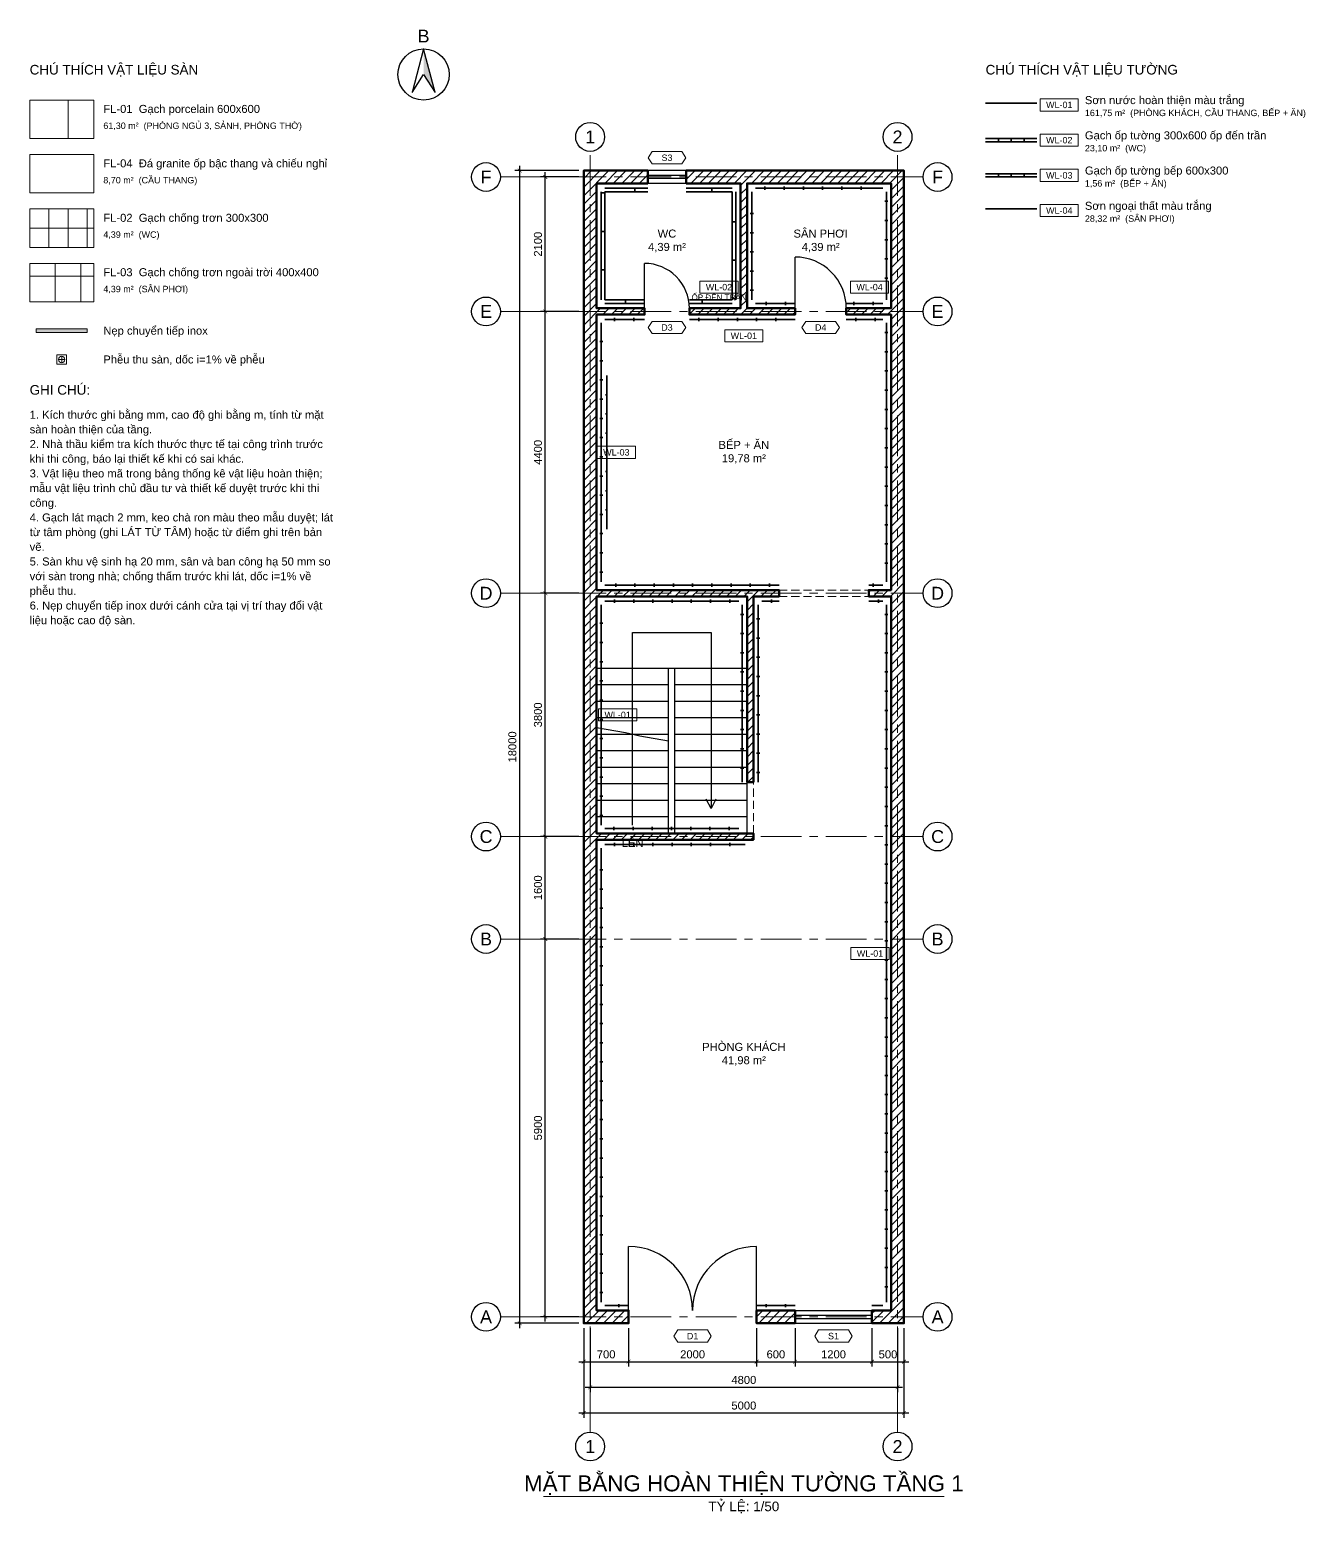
# Model space of a CAD drawing. Header units: millimetres. Extents: x -2900 to 278461, y -22074 to 20200.
# Drawn here: x 70248 to 90164, y -2968 to 20200 of the extents above; entities that cross this region are included whole.
import ezdxf
from ezdxf.enums import TextEntityAlignment as Align

# ---------------------------------------------------------------- set-up
doc = ezdxf.new("R2010")
doc.units = ezdxf.units.MM
doc.header["$LTSCALE"] = 20
doc.linetypes.add('CENTER', pattern=[50.8, 31.75, -6.35, 6.35, -6.35])
doc.linetypes.add('HIDDEN', pattern=[9.525, 6.35, -3.175])
for name, color, linetype, lineweight in [('A-ANNO-DIMS', 1, 'Continuous', 18), ('A-ANNO-NOTE', 7, 'Continuous', 18), ('A-ANNO-ROOM', 7, 'Continuous', 25), ('A-ANNO-SYMB', 7, 'Continuous', 25), ('A-ANNO-TEXT', 7, 'Continuous', 18), ('A-DOOR', 3, 'Continuous', 25), ('A-FLOR-FIXT', 5, 'Continuous', 18), ('A-FLOR-PATT', 8, 'Continuous', 9), ('A-FLOR-STRS', 6, 'Continuous', 25), ('A-GLAZ', 4, 'Continuous', 25), ('A-OPEN', 8, 'HIDDEN', 18), ('A-WALL', 7, 'Continuous', 50), ('A-WALL-FNSH', 30, 'Continuous', 35), ('A-WALL-PATT', 8, 'Continuous', 9), ('S-GRID', 1, 'CENTER', 18), ('S-GRID-IDEN', 7, 'Continuous', 25)]:
    doc.layers.add(name, color=color, linetype=linetype, lineweight=lineweight)
doc.styles.add('MCP-ARIAL', font='arial.ttf')
doc.dimstyles.new('MCP-1-50', dxfattribs={"dimscale": 50, "dimtxt": 2.5, "dimasz": 1.2, "dimexe": 1.5, "dimexo": 1.5, "dimgap": 1, "dimtad": 1, "dimdec": 0, "dimdsep": 46, "dimtxsty": 'MCP-ARIAL', "dimblk": 'ARCHTICK', "dimblk1": 'ARCHTICK', "dimblk2": 'ARCHTICK', "dimcen": 0.09, "dimdle": 1.5, "dimclrd": 256, "dimclre": 256, "dimclrt": 256, "dimadec": 0, "dimazin": 0, "dimtfac": 1, "dimtdec": 4, "dimtix": 1, "dimtmove": 2, "dimatfit": 3, "dimfxl": 1, "dimtolj": 1, "dimtzin": 0, "dimarcsym": 0})

# ---------------------------------------------------------------- blocks, each defined once
blk = doc.blocks.new('MCP_PHEU_THU')
for p, q in [((-50, 0), (50, 0)), ((0, -50), (0, 50))]:
    blk.add_line(p, q)
blk.add_lwpolyline([(-75, -75), (75, -75), (75, 75), (-75, 75)], close=True)
blk.add_circle((0, 0), 50)
at = {"style": 'MCP-ARIAL', "flags": 1}
blk.add_attdef('MA', text='', height=40, dxfattribs=at).set_placement((0, -110), align=Align.MIDDLE_CENTER)
blk = doc.blocks.new('MCP_CUA_DI_2C_2000')
for p, q in [((0, 0), (0, 1000)), ((2000, 0), (2000, 1000))]:
    blk.add_line(p, q)
for centre, start, end in [((0, 0), 0.0013, 89.9987), ((2000, 0), 90.0013, 179.9987)]:
    blk.add_arc(centre, 1000, start, end)
at = {"style": 'MCP-ARIAL', "flags": 1}
for tag, p in [('MA', (1000, -100)), ('LOAI', (1000, -220)), ('RONG', (1000, -340))]:
    blk.add_attdef(tag, p, '', height=80, dxfattribs=at)
blk = doc.blocks.new('MCP_THE_LG_3')
blk.add_lwpolyline([(-5.85, 0), (-4.65, 1.9), (4.65, 1.9), (5.85, 0), (4.65, -1.9), (-4.65, -1.9)], close=True)
at = {"style": 'MCP-ARIAL'}
blk.add_attdef('MA', text='', height=2, dxfattribs=at).set_placement((0, 0), align=Align.MIDDLE_CENTER)
blk = doc.blocks.new('MCP_CUA_SO_1200_200')
for p, q in [((0, 200), (1200, 200)), ((0, 125), (1200, 125)), ((0, 75), (1200, 75)), ((0, 0), (1200, 0))]:
    blk.add_line(p, q)
at = {"style": 'MCP-ARIAL', "flags": 1}
for tag, p in [('MA', (600, -100)), ('LOAI', (600, -220)), ('RONG', (600, -340))]:
    blk.add_attdef(tag, p, '', height=80, dxfattribs=at)
blk = doc.blocks.new('MCP_CUA_DI_700')
blk.add_line((0, 0), (0, 700))
blk.add_arc((0, 0), 700, 359.9929, 90.0071)
at = {"style": 'MCP-ARIAL', "flags": 1}
for tag, p in [('MA', (350, -100)), ('LOAI', (350, -220)), ('RONG', (350, -340))]:
    blk.add_attdef(tag, p, '', height=80, dxfattribs=at)
blk = doc.blocks.new('MCP_CUA_DI_800')
blk.add_line((0, 0), (0, 800))
blk.add_arc((0, 0), 800, 359.9964, 90.0036)
at = {"style": 'MCP-ARIAL', "flags": 1}
for tag, p in [('MA', (400, -100)), ('LOAI', (400, -220)), ('RONG', (400, -340))]:
    blk.add_attdef(tag, p, '', height=80, dxfattribs=at)
blk = doc.blocks.new('MCP_CUA_SO_600_200')
for p, q in [((0, 200), (600, 200)), ((0, 125), (600, 125)), ((0, 75), (600, 75)), ((0, 0), (600, 0))]:
    blk.add_line(p, q)
at = {"style": 'MCP-ARIAL', "flags": 1}
for tag, p in [('MA', (300, -100)), ('LOAI', (300, -220)), ('RONG', (300, -340))]:
    blk.add_attdef(tag, p, '', height=80, dxfattribs=at)
blk = doc.blocks.new('_ArchTick')
at = {"color": 0, "linetype": 'ByBlock', "const_width": 0.15}
blk.add_lwpolyline([(-0.5, -0.5), (0.5, 0.5)], dxfattribs=at)
blk = doc.blocks.new('*D118')
at = {"layer": 'A-ANNO-DIMS', "lineweight": -2, "transparency": 16777216}
for p, q in [((78898, -75), (78898, -675)), ((79598, -75), (79598, -675)), ((78823, -600), (79673, -600))]:
    blk.add_line(p, q, dxfattribs=at)
at = {"layer": 'Defpoints', "color": 0, "transparency": 16777216}
for p in [(78898, 0), (79598, 0), (79598, -600)]:
    blk.add_point(p, dxfattribs=at)
at = {"layer": 'A-ANNO-DIMS', "lineweight": -2, "transparency": 16777216, "xscale": 60, "yscale": 60, "zscale": 60, "rotation": 180}
blk.add_blockref('_ArchTick', (78898, -600), dxfattribs=at)
at = {"layer": 'A-ANNO-DIMS', "lineweight": -2, "transparency": 16777216, "xscale": 60, "yscale": 60, "zscale": 60}
blk.add_blockref('_ArchTick', (79598, -600), dxfattribs=at)
at = {"layer": 'A-ANNO-DIMS', "transparency": 16777216, "insert": (79248, -486), "char_height": 125, "attachment_point": 5, "style": 'MCP-ARIAL'}
blk.add_mtext('\\A1;700', dxfattribs=at)
blk = doc.blocks.new('*D119')
at = {"layer": 'A-ANNO-DIMS', "lineweight": -2, "transparency": 16777216}
for p, q in [((79598, -75), (79598, -675)), ((81598, -75), (81598, -675)), ((79523, -600), (81673, -600))]:
    blk.add_line(p, q, dxfattribs=at)
at = {"layer": 'Defpoints', "color": 0, "transparency": 16777216}
for p in [(79598, 0), (81598, 0), (81598, -600)]:
    blk.add_point(p, dxfattribs=at)
at = {"layer": 'A-ANNO-DIMS', "lineweight": -2, "transparency": 16777216, "xscale": 60, "yscale": 60, "zscale": 60, "rotation": 180}
blk.add_blockref('_ArchTick', (79598, -600), dxfattribs=at)
at = {"layer": 'A-ANNO-DIMS', "lineweight": -2, "transparency": 16777216, "xscale": 60, "yscale": 60, "zscale": 60}
blk.add_blockref('_ArchTick', (81598, -600), dxfattribs=at)
at = {"layer": 'A-ANNO-DIMS', "transparency": 16777216, "insert": (80598, -486), "char_height": 125, "attachment_point": 5, "style": 'MCP-ARIAL'}
blk.add_mtext('\\A1;2000', dxfattribs=at)
blk = doc.blocks.new('*D120')
at = {"layer": 'A-ANNO-DIMS', "lineweight": -2, "transparency": 16777216}
for p, q in [((81598, -75), (81598, -675)), ((82198, -75), (82198, -675)), ((81523, -600), (82273, -600))]:
    blk.add_line(p, q, dxfattribs=at)
at = {"layer": 'Defpoints', "color": 0, "transparency": 16777216}
for p in [(81598, 0), (82198, 0), (82198, -600)]:
    blk.add_point(p, dxfattribs=at)
at = {"layer": 'A-ANNO-DIMS', "lineweight": -2, "transparency": 16777216, "xscale": 60, "yscale": 60, "zscale": 60, "rotation": 180}
blk.add_blockref('_ArchTick', (81598, -600), dxfattribs=at)
at = {"layer": 'A-ANNO-DIMS', "lineweight": -2, "transparency": 16777216, "xscale": 60, "yscale": 60, "zscale": 60}
blk.add_blockref('_ArchTick', (82198, -600), dxfattribs=at)
at = {"layer": 'A-ANNO-DIMS', "transparency": 16777216, "insert": (81898, -486), "char_height": 125, "attachment_point": 5, "style": 'MCP-ARIAL'}
blk.add_mtext('\\A1;600', dxfattribs=at)
blk = doc.blocks.new('*D121')
at = {"layer": 'A-ANNO-DIMS', "lineweight": -2, "transparency": 16777216}
for p, q in [((82198, -75), (82198, -675)), ((83398, -75), (83398, -675)), ((82123, -600), (83473, -600))]:
    blk.add_line(p, q, dxfattribs=at)
at = {"layer": 'Defpoints', "color": 0, "transparency": 16777216}
for p in [(82198, 0), (83398, 0), (83398, -600)]:
    blk.add_point(p, dxfattribs=at)
at = {"layer": 'A-ANNO-DIMS', "lineweight": -2, "transparency": 16777216, "xscale": 60, "yscale": 60, "zscale": 60, "rotation": 180}
blk.add_blockref('_ArchTick', (82198, -600), dxfattribs=at)
at = {"layer": 'A-ANNO-DIMS', "lineweight": -2, "transparency": 16777216, "xscale": 60, "yscale": 60, "zscale": 60}
blk.add_blockref('_ArchTick', (83398, -600), dxfattribs=at)
at = {"layer": 'A-ANNO-DIMS', "transparency": 16777216, "insert": (82798, -486), "char_height": 125, "attachment_point": 5, "style": 'MCP-ARIAL'}
blk.add_mtext('\\A1;1200', dxfattribs=at)
blk = doc.blocks.new('*D122')
at = {"layer": 'A-ANNO-DIMS', "lineweight": -2, "transparency": 16777216}
for p, q in [((83398, -75), (83398, -675)), ((83898, -75), (83898, -675)), ((83323, -600), (83973, -600))]:
    blk.add_line(p, q, dxfattribs=at)
at = {"layer": 'Defpoints', "color": 0, "transparency": 16777216}
for p in [(83398, 0), (83898, 0), (83898, -600)]:
    blk.add_point(p, dxfattribs=at)
at = {"layer": 'A-ANNO-DIMS', "lineweight": -2, "transparency": 16777216, "xscale": 60, "yscale": 60, "zscale": 60, "rotation": 180}
blk.add_blockref('_ArchTick', (83398, -600), dxfattribs=at)
at = {"layer": 'A-ANNO-DIMS', "lineweight": -2, "transparency": 16777216, "xscale": 60, "yscale": 60, "zscale": 60}
blk.add_blockref('_ArchTick', (83898, -600), dxfattribs=at)
at = {"layer": 'A-ANNO-DIMS', "transparency": 16777216, "insert": (83648, -486), "char_height": 125, "attachment_point": 5, "style": 'MCP-ARIAL'}
blk.add_mtext('\\A1;500', dxfattribs=at)
blk = doc.blocks.new('*D123')
at = {"layer": 'A-ANNO-DIMS', "lineweight": -2, "transparency": 16777216}
for p, q in [((78998, -75), (78998, -1075)), ((83798, -75), (83798, -1075)), ((78923, -1000), (83873, -1000))]:
    blk.add_line(p, q, dxfattribs=at)
at = {"layer": 'Defpoints', "color": 0, "transparency": 16777216}
for p in [(78998, 0), (83798, 0), (83798, -1000)]:
    blk.add_point(p, dxfattribs=at)
at = {"layer": 'A-ANNO-DIMS', "lineweight": -2, "transparency": 16777216, "xscale": 60, "yscale": 60, "zscale": 60, "rotation": 180}
blk.add_blockref('_ArchTick', (78998, -1000), dxfattribs=at)
at = {"layer": 'A-ANNO-DIMS', "lineweight": -2, "transparency": 16777216, "xscale": 60, "yscale": 60, "zscale": 60}
blk.add_blockref('_ArchTick', (83798, -1000), dxfattribs=at)
at = {"layer": 'A-ANNO-DIMS', "transparency": 16777216, "insert": (81398, -886), "char_height": 125, "attachment_point": 5, "style": 'MCP-ARIAL'}
blk.add_mtext('\\A1;4800', dxfattribs=at)
blk = doc.blocks.new('*D124')
at = {"layer": 'A-ANNO-DIMS', "lineweight": -2, "transparency": 16777216}
for p, q in [((78898, -75), (78898, -1475)), ((83898, -75), (83898, -1475)), ((78823, -1400), (83973, -1400))]:
    blk.add_line(p, q, dxfattribs=at)
at = {"layer": 'Defpoints', "color": 0, "transparency": 16777216}
for p in [(78898, 0), (83898, 0), (83898, -1400)]:
    blk.add_point(p, dxfattribs=at)
at = {"layer": 'A-ANNO-DIMS', "lineweight": -2, "transparency": 16777216, "xscale": 60, "yscale": 60, "zscale": 60, "rotation": 180}
blk.add_blockref('_ArchTick', (78898, -1400), dxfattribs=at)
at = {"layer": 'A-ANNO-DIMS', "lineweight": -2, "transparency": 16777216, "xscale": 60, "yscale": 60, "zscale": 60}
blk.add_blockref('_ArchTick', (83898, -1400), dxfattribs=at)
at = {"layer": 'A-ANNO-DIMS', "transparency": 16777216, "insert": (81398, -1286), "char_height": 125, "attachment_point": 5, "style": 'MCP-ARIAL'}
blk.add_mtext('\\A1;5000', dxfattribs=at)
blk = doc.blocks.new('*D125')
at = {"layer": 'A-ANNO-DIMS', "lineweight": -2, "transparency": 16777216}
for p, q in [((78298, 25), (78298, 6075)), ((78823, 6000), (78223, 6000)), ((78823, 100), (78223, 100))]:
    blk.add_line(p, q, dxfattribs=at)
at = {"layer": 'Defpoints', "color": 0, "transparency": 16777216}
for p in [(78298, 6000), (78898, 6000), (78898, 100)]:
    blk.add_point(p, dxfattribs=at)
at = {"layer": 'A-ANNO-DIMS', "lineweight": -2, "transparency": 16777216, "xscale": 60, "yscale": 60, "zscale": 60}
for p, rotation in [((78298, 6000), 90), ((78298, 100), 270)]:
    blk.add_blockref('_ArchTick', p, dxfattribs=dict(at, rotation=rotation))
at = {"layer": 'A-ANNO-DIMS', "transparency": 16777216, "insert": (78184, 3050), "char_height": 125, "attachment_point": 5, "rotation": 90, "style": 'MCP-ARIAL'}
blk.add_mtext('\\A1;5900', dxfattribs=at)
blk = doc.blocks.new('*D126')
at = {"layer": 'A-ANNO-DIMS', "lineweight": -2, "transparency": 16777216}
for p, q in [((78298, 5925), (78298, 7675)), ((78823, 7600), (78223, 7600)), ((78823, 6000), (78223, 6000))]:
    blk.add_line(p, q, dxfattribs=at)
at = {"layer": 'Defpoints', "color": 0, "transparency": 16777216}
for p in [(78298, 7600), (78898, 7600), (78898, 6000)]:
    blk.add_point(p, dxfattribs=at)
at = {"layer": 'A-ANNO-DIMS', "lineweight": -2, "transparency": 16777216, "xscale": 60, "yscale": 60, "zscale": 60}
for p, rotation in [((78298, 7600), 90), ((78298, 6000), 270)]:
    blk.add_blockref('_ArchTick', p, dxfattribs=dict(at, rotation=rotation))
at = {"layer": 'A-ANNO-DIMS', "transparency": 16777216, "insert": (78184, 6800), "char_height": 125, "attachment_point": 5, "rotation": 90, "style": 'MCP-ARIAL'}
blk.add_mtext('\\A1;1600', dxfattribs=at)
blk = doc.blocks.new('*D127')
at = {"layer": 'A-ANNO-DIMS', "lineweight": -2, "transparency": 16777216}
for p, q in [((78823, 11400), (78223, 11400)), ((78298, 7525), (78298, 11475)), ((78823, 7600), (78223, 7600))]:
    blk.add_line(p, q, dxfattribs=at)
at = {"layer": 'Defpoints', "color": 0, "transparency": 16777216}
for p in [(78298, 11400), (78898, 11400), (78898, 7600)]:
    blk.add_point(p, dxfattribs=at)
at = {"layer": 'A-ANNO-DIMS', "lineweight": -2, "transparency": 16777216, "xscale": 60, "yscale": 60, "zscale": 60}
for p, rotation in [((78298, 11400), 90), ((78298, 7600), 270)]:
    blk.add_blockref('_ArchTick', p, dxfattribs=dict(at, rotation=rotation))
at = {"layer": 'A-ANNO-DIMS', "transparency": 16777216, "insert": (78184, 9500), "char_height": 125, "attachment_point": 5, "rotation": 90, "style": 'MCP-ARIAL'}
blk.add_mtext('\\A1;3800', dxfattribs=at)
blk = doc.blocks.new('*D128')
at = {"layer": 'A-ANNO-DIMS', "lineweight": -2, "transparency": 16777216}
for p, q in [((78823, 15800), (78223, 15800)), ((78298, 11325), (78298, 15875)), ((78823, 11400), (78223, 11400))]:
    blk.add_line(p, q, dxfattribs=at)
at = {"layer": 'Defpoints', "color": 0, "transparency": 16777216}
for p in [(78298, 15800), (78898, 15800), (78898, 11400)]:
    blk.add_point(p, dxfattribs=at)
at = {"layer": 'A-ANNO-DIMS', "lineweight": -2, "transparency": 16777216, "xscale": 60, "yscale": 60, "zscale": 60}
for p, rotation in [((78298, 15800), 90), ((78298, 11400), 270)]:
    blk.add_blockref('_ArchTick', p, dxfattribs=dict(at, rotation=rotation))
at = {"layer": 'A-ANNO-DIMS', "transparency": 16777216, "insert": (78184, 13600), "char_height": 125, "attachment_point": 5, "rotation": 90, "style": 'MCP-ARIAL'}
blk.add_mtext('\\A1;4400', dxfattribs=at)
blk = doc.blocks.new('*D129')
at = {"layer": 'A-ANNO-DIMS', "lineweight": -2, "transparency": 16777216}
for p, q in [((78823, 17900), (78223, 17900)), ((78298, 15725), (78298, 17975)), ((78823, 15800), (78223, 15800))]:
    blk.add_line(p, q, dxfattribs=at)
at = {"layer": 'Defpoints', "color": 0, "transparency": 16777216}
for p in [(78298, 17900), (78898, 17900), (78898, 15800)]:
    blk.add_point(p, dxfattribs=at)
at = {"layer": 'A-ANNO-DIMS', "lineweight": -2, "transparency": 16777216, "xscale": 60, "yscale": 60, "zscale": 60}
for p, rotation in [((78298, 17900), 90), ((78298, 15800), 270)]:
    blk.add_blockref('_ArchTick', p, dxfattribs=dict(at, rotation=rotation))
at = {"layer": 'A-ANNO-DIMS', "transparency": 16777216, "insert": (78184, 16850), "char_height": 125, "attachment_point": 5, "rotation": 90, "style": 'MCP-ARIAL'}
blk.add_mtext('\\A1;2100', dxfattribs=at)
blk = doc.blocks.new('*D130')
at = {"layer": 'A-ANNO-DIMS', "lineweight": -2, "transparency": 16777216}
for p, q in [((77898, -75), (77898, 18075)), ((78823, 18000), (77823, 18000)), ((78823, 0), (77823, 0))]:
    blk.add_line(p, q, dxfattribs=at)
at = {"layer": 'Defpoints', "color": 0, "transparency": 16777216}
for p in [(77898, 18000), (78898, 18000), (78898, 0)]:
    blk.add_point(p, dxfattribs=at)
at = {"layer": 'A-ANNO-DIMS', "lineweight": -2, "transparency": 16777216, "xscale": 60, "yscale": 60, "zscale": 60}
for p, rotation in [((77898, 18000), 90), ((77898, 0), 270)]:
    blk.add_blockref('_ArchTick', p, dxfattribs=dict(at, rotation=rotation))
at = {"layer": 'A-ANNO-DIMS', "transparency": 16777216, "insert": (77784, 9000), "char_height": 125, "attachment_point": 5, "rotation": 90, "style": 'MCP-ARIAL'}
blk.add_mtext('\\A1;18000', dxfattribs=at)
blk = doc.blocks.new('MCP_TRUC')
blk.add_circle((0, 0), 4.5)
at = {"style": 'MCP-ARIAL'}
blk.add_attdef('SO', text='', height=4, dxfattribs=at).set_placement((0, 0), align=Align.MIDDLE_CENTER)
blk = doc.blocks.new('MCP_HUONG_BAC')
blk.add_hatch(color=256).paths.add_polyline_path([(0, 8), (0, 0), (3.6, -5.6)], flags=16)
blk.add_lwpolyline([(0, 8), (-3.6, -5.6), (0, 0), (3.6, -5.6)], close=True)
blk.add_circle((0, 0), 8)
at = {"style": 'MCP-ARIAL'}
blk.add_attdef('KY_HIEU', text='', height=4, dxfattribs=at).set_placement((0, 12), align=Align.MIDDLE_CENTER)
blk = doc.blocks.new('MCP_THE_5')
blk.add_lwpolyline([(-5.95, -1.9), (5.95, -1.9), (5.95, 1.9), (-5.95, 1.9)], close=True)
at = {"style": 'MCP-ARIAL'}
blk.add_attdef('MA', text='', height=2, dxfattribs=at).set_placement((0, 0), align=Align.MIDDLE_CENTER)

msp = doc.modelspace()

# ---------------------------------------------------------------- hatches: boundary and pattern name
at = {"layer": 'A-FLOR-PATT'}
msp.add_hatch(color=256, dxfattribs=at).paths.add_polyline_path([(70347.68, 15470), (71147.68, 15470), (71147.68, 15530), (70347.68, 15530)], flags=16)
at = {"layer": 'A-WALL-PATT'}
h = msp.add_hatch(dxfattribs=at)
h.set_pattern_fill('ANSI31', color=256, scale=30, style=0)
h.paths.add_polyline_path([(82197.68, 0), (82197.68, 200), (81597.68, 200), (81597.68, 0)], flags=16)
h.paths.add_polyline_path([(80497.68, 18000), (80497.68, 17800), (81347.68, 17800), (81347.68, 15850), (80547.68, 15850), (80547.68, 15750), (82197.68, 15750), (82197.68, 15850), (81447.68, 15850), (81447.68, 17800), (83697.68, 17800), (83697.68, 15850), (82997.68, 15850), (82997.68, 15750), (83697.68, 15750), (83697.68, 11450), (83347.68, 11450), (83347.68, 11350), (83697.68, 11350), (83697.68, 200), (83397.68, 200), (83397.68, 0), (83897.68, 0), (83897.68, 18000)], flags=16)
h.paths.add_polyline_path([(79897.68, 17800), (79897.68, 18000), (78897.68, 18000), (78897.68, 0), (79597.68, 0), (79597.68, 200), (79097.68, 200), (79097.68, 7550), (81547.68, 7550), (81547.68, 7650), (79097.68, 7650), (79097.68, 11350), (81447.68, 11350), (81447.68, 8450), (81547.68, 8450), (81547.68, 11350), (81947.68, 11350), (81947.68, 11450), (79097.68, 11450), (79097.68, 15750), (79847.68, 15750), (79847.68, 15850), (79097.68, 15850), (79097.68, 17800)], flags=16)

# ---------------------------------------------------------------- linework, layer by layer
at = {"layer": 'A-ANNO-NOTE'}
for points in [[(70247.68, 18500), (71247.68, 18500), (71247.68, 19100), (70247.68, 19100)], [(70247.68, 17650), (71247.68, 17650), (71247.68, 18250), (70247.68, 18250)], [(70247.68, 16800), (71247.68, 16800), (71247.68, 17400), (70247.68, 17400)], [(70247.68, 15950), (71247.68, 15950), (71247.68, 16550), (70247.68, 16550)]]:
    msp.add_lwpolyline(points, close=True, dxfattribs=at)
at = {"layer": 'A-ANNO-TEXT'}
msp.add_line((78270.18, -2705), (84525.18, -2705), dxfattribs=at)
at = {"layer": 'A-FLOR-PATT'}
for p, q in [((70247.68, 18500), (70247.68, 19100)), ((70847.68, 18500), (70847.68, 19100)), ((70247.68, 18500), (71247.68, 18500)), ((70247.68, 16800), (70247.68, 17400)), ((70547.68, 16800), (70547.68, 17400)), ((70847.68, 16800), (70847.68, 17400)), ((71147.68, 16800), (71147.68, 17400)), ((70247.68, 17100), (71247.68, 17100)), ((70247.68, 16800), (71247.68, 16800)), ((70247.68, 15950), (70247.68, 16550)), ((70647.68, 15950), (70647.68, 16550)), ((71047.68, 15950), (71047.68, 16550)), ((70247.68, 16350), (71247.68, 16350)), ((70247.68, 15950), (71247.68, 15950))]:
    msp.add_line(p, q, dxfattribs=at)
msp.add_lwpolyline([(70347.68, 15470), (71147.68, 15470), (71147.68, 15530), (70347.68, 15530)], close=True, dxfattribs=at)
at = {"layer": 'A-FLOR-STRS'}
for p, q in [((81447.68, 10225), (79097.68, 10225)), ((80222.68, 7650), (80222.68, 10225)), ((80322.68, 7650), (80322.68, 10225)), ((80222.68, 9967.5), (79097.68, 9967.5)), ((81447.68, 9967.5), (80322.68, 9967.5)), ((80222.68, 9710), (79097.68, 9710)), ((81447.68, 9710), (80322.68, 9710)), ((80222.68, 9452.5), (79097.68, 9452.5)), ((81447.68, 9452.5), (80322.68, 9452.5)), ((80222.68, 9195), (79097.68, 9195)), ((81447.68, 9195), (80322.68, 9195)), ((80222.68, 8937.5), (79097.68, 8937.5)), ((81447.68, 8937.5), (80322.68, 8937.5)), ((80222.68, 8680), (79097.68, 8680)), ((81447.68, 8680), (80322.68, 8680)), ((80222.68, 8422.5), (79097.68, 8422.5)), ((81447.68, 8422.5), (80322.68, 8422.5)), ((80222.68, 8165), (79097.68, 8165)), ((81447.68, 8165), (80322.68, 8165)), ((80222.68, 7907.5), (79097.68, 7907.5)), ((81447.68, 7907.5), (80322.68, 7907.5)), ((81447.68, 7650), (80322.68, 7650))]:
    msp.add_line(p, q, dxfattribs=at)
msp.add_lwpolyline([(81447.68, 7650), (81447.68, 11350), (79097.68, 11350), (79097.68, 7650)], close=True, dxfattribs=at)
for points in [[(79660.18, 7778.75), (79660.18, 10787.5), (80885.18, 10787.5), (80885.18, 8036.25)], [(80222.68, 9092), (79772.68, 9169.25), (79547.68, 9220.75), (79097.68, 9298)], [(80960.18, 8186.25), (80885.18, 8036.25), (80810.18, 8186.25)]]:
    msp.add_lwpolyline(points, dxfattribs=at)
at = {"layer": 'A-OPEN'}
for p, q in [((81947.68, 11450), (83347.68, 11450)), ((81947.68, 11350), (83347.68, 11350)), ((81447.68, 7650), (81447.68, 8450)), ((81547.68, 7650), (81547.68, 8450))]:
    msp.add_line(p, q, dxfattribs=at)
at = {"layer": 'A-WALL'}
for points in [[(79897.68, 17800), (79897.68, 18000), (78897.68, 18000), (78897.68, 0), (79597.68, 0), (79597.68, 200), (79097.68, 200), (79097.68, 7550), (81547.68, 7550), (81547.68, 7650), (79097.68, 7650), (79097.68, 11350), (81447.68, 11350), (81447.68, 8450), (81547.68, 8450), (81547.68, 11350), (81947.68, 11350), (81947.68, 11450), (79097.68, 11450), (79097.68, 15750), (79847.68, 15750), (79847.68, 15850), (79097.68, 15850), (79097.68, 17800)], [(80497.68, 18000), (80497.68, 17800), (81347.68, 17800), (81347.68, 15850), (80547.68, 15850), (80547.68, 15750), (82197.68, 15750), (82197.68, 15850), (81447.68, 15850), (81447.68, 17800), (83697.68, 17800), (83697.68, 15850), (82997.68, 15850), (82997.68, 15750), (83697.68, 15750), (83697.68, 11450), (83347.68, 11450), (83347.68, 11350), (83697.68, 11350), (83697.68, 200), (83397.68, 200), (83397.68, 0), (83897.68, 0), (83897.68, 18000)], [(82197.68, 0), (82197.68, 200), (81597.68, 200), (81597.68, 0)]]:
    msp.add_lwpolyline(points, close=True, dxfattribs=at)
at = {"layer": 'A-WALL-FNSH'}
for p, q in [((85172.68, 19050), (85972.68, 19050)), ((85172.68, 18500), (85972.68, 18500)), ((85172.68, 18450), (85972.68, 18450)), ((85372.68, 18500), (85372.68, 18450)), ((85572.68, 18500), (85572.68, 18450)), ((85772.68, 18500), (85772.68, 18450)), ((85172.68, 17950), (85972.68, 17950)), ((85172.68, 17900), (85972.68, 17900)), ((85372.68, 17950), (85372.68, 17900)), ((85572.68, 17950), (85572.68, 17900)), ((85772.68, 17950), (85772.68, 17900)), ((79172.68, 15980), (79172.68, 17670)), ((79172.68, 17650), (79227.68, 17650)), ((79227.68, 17725), (79897.68, 17725)), ((79227.68, 17670), (79897.68, 17670)), ((79227.68, 15980), (79227.68, 17670)), ((79697.68, 17725), (79697.68, 17670)), ((80497.68, 17725), (81217.68, 17725)), ((80497.68, 17670), (81217.68, 17670)), ((80897.68, 17725), (80897.68, 17670)), ((81217.68, 17670), (81217.68, 15980)), ((81272.68, 17670), (81272.68, 15980)), ((81522.68, 15980), (81522.68, 17670)), ((81577.68, 17725), (83567.68, 17725)), ((81727.68, 17750), (81727.68, 17700)), ((82027.68, 17750), (82027.68, 17700)), ((82327.68, 17750), (82327.68, 17700)), ((82627.68, 17750), (82627.68, 17700)), ((82927.68, 17750), (82927.68, 17700)), ((83227.68, 17750), (83227.68, 17700)), ((83622.68, 17670), (83622.68, 15980)), ((83647.68, 17520), (83597.68, 17520)), ((85172.68, 17400), (85972.68, 17400)), ((81272.68, 17200), (81217.68, 17200)), ((81497.68, 17330), (81547.68, 17330)), ((83647.68, 17220), (83597.68, 17220)), ((79172.68, 17050), (79227.68, 17050)), ((81497.68, 17030), (81547.68, 17030)), ((83647.68, 16920), (83597.68, 16920)), ((81497.68, 16730), (81547.68, 16730)), ((79172.68, 16450), (79227.68, 16450)), ((81272.68, 16600), (81217.68, 16600)), ((83647.68, 16620), (83597.68, 16620)), ((81497.68, 16430), (81547.68, 16430)), ((83647.68, 16320), (83597.68, 16320)), ((81272.68, 16000), (81217.68, 16000)), ((81497.68, 16130), (81547.68, 16130)), ((79847.68, 15980), (79227.68, 15980)), ((79847.68, 15925), (79227.68, 15925)), ((79547.68, 15925), (79547.68, 15980)), ((81217.68, 15980), (80547.68, 15980)), ((81217.68, 15925), (80547.68, 15925)), ((80747.68, 15925), (80747.68, 15980)), ((82197.68, 15925), (81577.68, 15925)), ((81747.68, 15900), (81747.68, 15950)), ((82047.68, 15900), (82047.68, 15950)), ((83567.68, 15925), (82997.68, 15925)), ((83117.68, 15900), (83117.68, 15950)), ((83417.68, 15900), (83417.68, 15950)), ((79172.68, 11580), (79172.68, 15620)), ((79227.68, 15675), (79847.68, 15675)), ((79377.68, 15700), (79377.68, 15650)), ((79677.68, 15700), (79677.68, 15650)), ((80547.68, 15675), (82197.68, 15675)), ((80697.68, 15700), (80697.68, 15650)), ((80997.68, 15700), (80997.68, 15650)), ((81297.68, 15700), (81297.68, 15650)), ((81597.68, 15700), (81597.68, 15650)), ((81897.68, 15700), (81897.68, 15650)), ((82997.68, 15675), (83567.68, 15675)), ((83147.68, 15700), (83147.68, 15650)), ((83447.68, 15700), (83447.68, 15650)), ((83622.68, 15620), (83622.68, 11580)), ((79147.68, 15330), (79197.68, 15330)), ((83647.68, 15470), (83597.68, 15470)), ((83647.68, 15170), (83597.68, 15170)), ((79147.68, 15030), (79197.68, 15030)), ((83647.68, 14870), (83597.68, 14870)), ((79147.68, 14730), (79197.68, 14730)), ((79257.68, 12400), (79257.68, 14800)), ((79147.68, 14430), (79197.68, 14430)), ((79237.68, 14500), (79257.68, 14500)), ((83647.68, 14570), (83597.68, 14570)), ((79237.68, 14200), (79257.68, 14200)), ((83647.68, 14270), (83597.68, 14270)), ((79147.68, 14130), (79197.68, 14130)), ((83647.68, 13970), (83597.68, 13970)), ((79147.68, 13830), (79197.68, 13830)), ((79237.68, 13900), (79257.68, 13900)), ((83647.68, 13670), (83597.68, 13670)), ((79147.68, 13530), (79197.68, 13530)), ((79237.68, 13600), (79257.68, 13600)), ((79147.68, 13230), (79197.68, 13230)), ((79237.68, 13300), (79257.68, 13300)), ((83647.68, 13370), (83597.68, 13370)), ((79237.68, 13000), (79257.68, 13000)), ((83647.68, 13070), (83597.68, 13070)), ((79147.68, 12930), (79197.68, 12930)), ((83647.68, 12770), (83597.68, 12770)), ((79147.68, 12630), (79197.68, 12630)), ((79237.68, 12700), (79257.68, 12700)), ((79147.68, 12330), (79197.68, 12330)), ((83647.68, 12470), (83597.68, 12470)), ((83647.68, 12170), (83597.68, 12170)), ((79147.68, 12030), (79197.68, 12030)), ((83647.68, 11870), (83597.68, 11870)), ((79147.68, 11730), (79197.68, 11730)), ((81947.68, 11525), (79227.68, 11525)), ((79397.68, 11500), (79397.68, 11550)), ((79697.68, 11500), (79697.68, 11550)), ((79997.68, 11500), (79997.68, 11550)), ((80297.68, 11500), (80297.68, 11550)), ((80597.68, 11500), (80597.68, 11550)), ((80897.68, 11500), (80897.68, 11550)), ((81197.68, 11500), (81197.68, 11550)), ((81497.68, 11500), (81497.68, 11550)), ((81797.68, 11500), (81797.68, 11550)), ((83567.68, 11525), (83347.68, 11525)), ((83417.68, 11500), (83417.68, 11550)), ((79172.68, 7780), (79172.68, 11220)), ((79227.68, 11275), (81317.68, 11275)), ((79377.68, 11300), (79377.68, 11250)), ((79677.68, 11300), (79677.68, 11250)), ((79977.68, 11300), (79977.68, 11250)), ((80277.68, 11300), (80277.68, 11250)), ((80577.68, 11300), (80577.68, 11250)), ((80877.68, 11300), (80877.68, 11250)), ((81177.68, 11300), (81177.68, 11250)), ((81372.68, 11220), (81372.68, 8450)), ((81622.68, 8450), (81622.68, 11220)), ((81677.68, 11275), (81947.68, 11275)), ((81827.68, 11300), (81827.68, 11250)), ((83347.68, 11275), (83567.68, 11275)), ((83497.68, 11300), (83497.68, 11250)), ((83622.68, 11220), (83622.68, 330)), ((79147.68, 10930), (79197.68, 10930)), ((81397.68, 11070), (81347.68, 11070)), ((81597.68, 11000), (81647.68, 11000)), ((83647.68, 11070), (83597.68, 11070)), ((81397.68, 10770), (81347.68, 10770)), ((81597.68, 10700), (81647.68, 10700)), ((83647.68, 10770), (83597.68, 10770)), ((79147.68, 10630), (79197.68, 10630)), ((81397.68, 10470), (81347.68, 10470)), ((83647.68, 10470), (83597.68, 10470)), ((79147.68, 10330), (79197.68, 10330)), ((81597.68, 10400), (81647.68, 10400)), ((79147.68, 10030), (79197.68, 10030)), ((81397.68, 10170), (81347.68, 10170)), ((81597.68, 10100), (81647.68, 10100)), ((83647.68, 10170), (83597.68, 10170)), ((81397.68, 9870), (81347.68, 9870)), ((81597.68, 9800), (81647.68, 9800)), ((83647.68, 9870), (83597.68, 9870)), ((79147.68, 9730), (79197.68, 9730)), ((81397.68, 9570), (81347.68, 9570)), ((81597.68, 9500), (81647.68, 9500)), ((83647.68, 9570), (83597.68, 9570)), ((79147.68, 9430), (79197.68, 9430)), ((81397.68, 9270), (81347.68, 9270)), ((83647.68, 9270), (83597.68, 9270)), ((79147.68, 9130), (79197.68, 9130)), ((81597.68, 9200), (81647.68, 9200)), ((79147.68, 8830), (79197.68, 8830)), ((81397.68, 8970), (81347.68, 8970)), ((81597.68, 8900), (81647.68, 8900)), ((83647.68, 8970), (83597.68, 8970)), ((81397.68, 8670), (81347.68, 8670)), ((81597.68, 8600), (81647.68, 8600)), ((83647.68, 8670), (83597.68, 8670)), ((79147.68, 8530), (79197.68, 8530)), ((83647.68, 8370), (83597.68, 8370)), ((79147.68, 8230), (79197.68, 8230)), ((79147.68, 7930), (79197.68, 7930)), ((83647.68, 8070), (83597.68, 8070)), ((81317.68, 7725), (79227.68, 7725)), ((79367.68, 7700), (79367.68, 7750)), ((79667.68, 7700), (79667.68, 7750)), ((79967.68, 7700), (79967.68, 7750)), ((80267.68, 7700), (80267.68, 7750)), ((80567.68, 7700), (80567.68, 7750)), ((80867.68, 7700), (80867.68, 7750)), ((81167.68, 7700), (81167.68, 7750)), ((83647.68, 7770), (83597.68, 7770)), ((79172.68, 330), (79172.68, 7420)), ((79227.68, 7475), (81417.68, 7475)), ((79377.68, 7500), (79377.68, 7450)), ((79677.68, 7500), (79677.68, 7450)), ((79977.68, 7500), (79977.68, 7450)), ((80277.68, 7500), (80277.68, 7450)), ((80577.68, 7500), (80577.68, 7450)), ((80877.68, 7500), (80877.68, 7450)), ((81177.68, 7500), (81177.68, 7450)), ((83647.68, 7470), (83597.68, 7470)), ((79147.68, 7080), (79197.68, 7080)), ((83647.68, 7170), (83597.68, 7170)), ((79147.68, 6780), (79197.68, 6780)), ((83647.68, 6870), (83597.68, 6870)), ((83647.68, 6570), (83597.68, 6570)), ((79147.68, 6480), (79197.68, 6480)), ((83647.68, 6270), (83597.68, 6270)), ((79147.68, 6180), (79197.68, 6180)), ((79147.68, 5880), (79197.68, 5880)), ((83647.68, 5970), (83597.68, 5970)), ((79147.68, 5580), (79197.68, 5580)), ((83647.68, 5670), (83597.68, 5670)), ((83647.68, 5370), (83597.68, 5370)), ((79147.68, 5280), (79197.68, 5280)), ((79147.68, 4980), (79197.68, 4980)), ((83647.68, 5070), (83597.68, 5070)), ((79147.68, 4680), (79197.68, 4680)), ((83647.68, 4770), (83597.68, 4770)), ((83647.68, 4470), (83597.68, 4470)), ((79147.68, 4380), (79197.68, 4380)), ((79147.68, 4080), (79197.68, 4080)), ((83647.68, 4170), (83597.68, 4170)), ((79147.68, 3780), (79197.68, 3780)), ((83647.68, 3870), (83597.68, 3870)), ((79147.68, 3480), (79197.68, 3480)), ((83647.68, 3570), (83597.68, 3570)), ((83647.68, 3270), (83597.68, 3270)), ((79147.68, 3180), (79197.68, 3180)), ((79147.68, 2880), (79197.68, 2880)), ((83647.68, 2970), (83597.68, 2970)), ((79147.68, 2580), (79197.68, 2580)), ((83647.68, 2670), (83597.68, 2670)), ((83647.68, 2370), (83597.68, 2370)), ((79147.68, 2280), (79197.68, 2280)), ((79147.68, 1980), (79197.68, 1980)), ((83647.68, 2070), (83597.68, 2070)), ((79147.68, 1680), (79197.68, 1680)), ((83647.68, 1770), (83597.68, 1770)), ((83647.68, 1470), (83597.68, 1470)), ((79147.68, 1380), (79197.68, 1380)), ((83647.68, 1170), (83597.68, 1170)), ((79147.68, 1080), (79197.68, 1080)), ((79147.68, 780), (79197.68, 780)), ((83647.68, 870), (83597.68, 870)), ((79147.68, 480), (79197.68, 480)), ((83647.68, 570), (83597.68, 570)), ((79597.68, 275), (79227.68, 275)), ((79447.68, 250), (79447.68, 300)), ((82197.68, 275), (81597.68, 275)), ((81747.68, 250), (81747.68, 300)), ((82047.68, 250), (82047.68, 300)), ((83567.68, 275), (83397.68, 275))]:
    msp.add_line(p, q, dxfattribs=at)
at = {"layer": 'S-GRID'}
for p, q in [((78997.68, -1700), (78997.68, 18300)), ((83797.68, -1700), (83797.68, 18300)), ((77597.68, 17900), (84197.68, 17900)), ((77597.68, 15800), (84197.68, 15800)), ((77597.68, 11400), (84197.68, 11400)), ((77597.68, 7600), (84197.68, 7600)), ((77597.68, 6000), (84197.68, 6000)), ((77597.68, 100), (84197.68, 100))]:
    msp.add_line(p, q, dxfattribs=at)

# ---------------------------------------------------------------- block references
at = {"layer": 'A-ANNO-NOTE', "xscale": 50, "yscale": 50, "zscale": 50}
for p, values in [((86322.68, 19025), {'MA': 'WL-01'}), ((86322.68, 18475), {'MA': 'WL-02'}), ((86322.68, 17925), {'MA': 'WL-03'}), ((86322.68, 17375), {'MA': 'WL-04'}), ((81010.18, 16180), {'MA': 'WL-02'}), ((83360.18, 16180), {'MA': 'WL-04'}), ((81397.68, 15420), {'MA': 'WL-01'}), ((79407.68, 13600), {'MA': 'WL-03'}), ((79427.68, 9500), {'MA': 'WL-01'}), ((83367.68, 5775), {'MA': 'WL-01'})]:
    msp.add_blockref('MCP_THE_5', p, dxfattribs=at).add_auto_attribs(values)
at = {"layer": 'A-ANNO-SYMB', "xscale": 50, "yscale": 50, "zscale": 50}
msp.add_blockref('MCP_HUONG_BAC', (76397.68, 19500), dxfattribs=at).add_auto_attribs({'KY_HIEU': 'B'})
at = {"layer": 'A-ANNO-TEXT', "xscale": 50, "yscale": 50, "zscale": 50}
for p, values in [((80197.68, 18200), {'MA': 'S3'}), ((80197.68, 15550), {'MA': 'D3'}), ((82597.68, 15550), {'MA': 'D4'}), ((80597.68, -200), {'MA': 'D1'}), ((82797.68, -200), {'MA': 'S1'})]:
    msp.add_blockref('MCP_THE_LG_3', p, dxfattribs=at).add_auto_attribs(values)
at = {"layer": 'A-DOOR'}
for name, p in [('MCP_CUA_DI_700', (79847.68, 15850)), ('MCP_CUA_DI_800', (82197.68, 15850)), ('MCP_CUA_DI_2C_2000', (79597.68, 200))]:
    msp.add_blockref(name, p, dxfattribs=at)
at = {"layer": 'A-FLOR-FIXT'}
msp.add_blockref('MCP_PHEU_THU', (70747.68, 15050), dxfattribs=at)
at = {"layer": 'A-GLAZ', "rotation": 180}
msp.add_blockref('MCP_CUA_SO_600_200', (80497.68, 18000), dxfattribs=at)
at = {"layer": 'A-GLAZ'}
msp.add_blockref('MCP_CUA_SO_1200_200', (82197.68, 0), dxfattribs=at)
at = {"layer": 'S-GRID-IDEN', "xscale": 50, "yscale": 50, "zscale": 50}
for p, values in [((78997.68, 18525), {'SO': '1'}), ((83797.68, 18525), {'SO': '2'}), ((77372.68, 17900), {'SO': 'F'}), ((84422.68, 17900), {'SO': 'F'}), ((77372.68, 15800), {'SO': 'E'}), ((84422.68, 15800), {'SO': 'E'}), ((77372.68, 11400), {'SO': 'D'}), ((84422.68, 11400), {'SO': 'D'}), ((77372.68, 7600), {'SO': 'C'}), ((84422.68, 7600), {'SO': 'C'}), ((77372.68, 6000), {'SO': 'B'}), ((84422.68, 6000), {'SO': 'B'}), ((77372.68, 100), {'SO': 'A'}), ((84422.68, 100), {'SO': 'A'}), ((78997.68, -1925), {'SO': '1'}), ((83797.68, -1925), {'SO': '2'})]:
    msp.add_blockref('MCP_TRUC', p, dxfattribs=at).add_auto_attribs(values)

# ---------------------------------------------------------------- texts
at = {"layer": 'A-ANNO-NOTE', "style": 'MCP-ARIAL'}
for s, height, p in [('FL-01  Gạch porcelain 600x600', 125, (71397.68, 18900)), ('61,30 m²  (PHÒNG NGỦ 3, SẢNH, PHÒNG THỜ)', 100, (71397.68, 18650)), ('FL-04  Đá granite ốp bậc thang và chiếu nghỉ', 125, (71397.68, 18050)), ('8,70 m²  (CẦU THANG)', 100, (71397.68, 17800)), ('FL-02  Gạch chống trơn 300x300', 125, (71397.68, 17200)), ('4,39 m²  (WC)', 100, (71397.68, 16950)), ('FL-03  Gạch chống trơn ngoài trời 400x400', 125, (71397.68, 16350)), ('4,39 m²  (SÂN PHƠI)', 100, (71397.68, 16100))]:
    msp.add_text(s, height=height, dxfattribs=at).set_placement(p)
for s, height, p in [('Sơn nước hoàn thiện màu trắng', 125, (86722.68, 19100)), ('161,75 m²  (PHÒNG KHÁCH, CẦU THANG, BẾP + ĂN)', 100, (86722.68, 18900)), ('Gạch ốp tường 300x600 ốp đến trần', 125, (86722.68, 18550)), ('23,10 m²  (WC)', 100, (86722.68, 18350)), ('Gạch ốp tường bếp 600x300', 125, (86722.68, 18000)), ('1,56 m²  (BẾP + ĂN)', 100, (86722.68, 17800)), ('Sơn ngoại thất màu trắng', 125, (86722.68, 17450)), ('28,32 m²  (SÂN PHƠI)', 100, (86722.68, 17250)), ('Nẹp chuyển tiếp inox', 125, (71397.68, 15500)), ('Phễu thu sàn, dốc i=1% về phễu', 125, (71397.68, 15050))]:
    msp.add_text(s, height=height, dxfattribs=at).set_placement(p, align=Align.MIDDLE_LEFT)
msp.add_text('ỐP ĐẾN TRẦN', height=90, dxfattribs=at).set_placement((81010.18, 16020), align=Align.MIDDLE_CENTER)
at = {"layer": 'A-ANNO-ROOM', "char_height": 125, "attachment_point": 5, "style": 'MCP-ARIAL'}
for s, insert in [('WC\\P4,39 m²', (80197.68, 16900)), ('SÂN PHƠI\\P4,39 m²', (82597.68, 16900)), ('BẾP + ĂN\\P19,78 m²', (81397.68, 13600)), ('PHÒNG KHÁCH\\P41,98 m²', (81397.68, 4200))]:
    msp.add_mtext(s, dxfattribs=dict(at, insert=insert))
at = {"layer": 'A-ANNO-TEXT', "style": 'MCP-ARIAL'}
for s, p in [('CHÚ THÍCH VẬT LIỆU SÀN', (70247.68, 19500)), ('CHÚ THÍCH VẬT LIỆU TƯỜNG', (85172.68, 19500)), ('GHI CHÚ:', (70247.68, 14500))]:
    msp.add_text(s, height=150, dxfattribs=at).set_placement(p)
msp.add_text('LÊN', height=125, dxfattribs=at).set_placement((79660.18, 7500), align=Align.MIDDLE_CENTER)
for s, height, p in [('MẶT BẰNG HOÀN THIỆN TƯỜNG TẦNG 1', 250, (81397.68, -2625)), ('TỶ LỆ: 1/50', 150, (81397.68, -2935))]:
    msp.add_text(s, height=height, dxfattribs=at).set_placement(p, align=Align.CENTER)
at = {"layer": 'A-ANNO-TEXT', "insert": (70247.68, 14250), "char_height": 125, "width": 4750, "attachment_point": 1, "line_spacing_factor": 1.1, "style": 'MCP-ARIAL'}
msp.add_mtext('1. Kích thước ghi bằng mm, cao độ ghi bằng m, tính từ mặt sàn hoàn thiện của tầng.\\P2. Nhà thầu kiểm tra kích thước thực tế tại công trình trước khi thi công, báo lại thiết kế khi có sai khác.\\P3. Vật liệu theo mã trong bảng thống kê vật liệu hoàn thiện; mẫu vật liệu trình chủ đầu tư và thiết kế duyệt trước khi thi công.\\P4. Gạch lát mạch 2 mm, keo chà ron màu theo mẫu duyệt; lát từ tâm phòng (ghi LÁT TỪ TÂM) hoặc từ điểm ghi trên bản vẽ.\\P5. Sàn khu vệ sinh hạ 20 mm, sân và ban công hạ 50 mm so với sàn trong nhà; chống thấm trước khi lát, dốc i=1% về phễu thu.\\P6. Nẹp chuyển tiếp inox dưới cánh cửa tại vị trí thay đổi vật liệu hoặc cao độ sàn.', dxfattribs=at)

# ---------------------------------------------------------------- dimensions: what is measured, and where the dimension line sits
at = {"layer": 'A-ANNO-DIMS'}
for base, p1, p2, picture, middle in [((77897.68, 18000), (78897.68, 0), (78897.68, 18000), '*D130', (77783.858377, 9000)), ((78297.68, 17900), (78897.68, 15800), (78897.68, 17900), '*D129', (78183.858377, 16850)), ((78297.68, 15800), (78897.68, 11400), (78897.68, 15800), '*D128', (78183.858377, 13600)), ((78297.68, 11400), (78897.68, 7600), (78897.68, 11400), '*D127', (78183.815744, 9500)), ((78297.68, 7600), (78897.68, 6000), (78897.68, 7600), '*D126', (78183.858377, 6800)), ((78297.68, 6000), (78897.68, 100), (78897.68, 6000), '*D125', (78183.858377, 3050))]:
    dim = msp.add_linear_dim(base=base, p1=p1, p2=p2, angle=90, dimstyle='MCP-1-50', dxfattribs=at)
    dim.commit()
    dim.dimension.update_dxf_attribs({"geometry": picture, "text_midpoint": middle})
for base, p1, p2, picture, middle in [((79597.68, -600), (78897.68, 0), (79597.68, 0), '*D118', (79247.68, -486.178377)), ((83897.68, -1400), (78897.68, 0), (83897.68, 0), '*D124', (81397.68, -1286.178377)), ((83797.68, -1000), (78997.68, 0), (83797.68, 0), '*D123', (81397.68, -886.178377)), ((81597.68, -600), (79597.68, 0), (81597.68, 0), '*D119', (80597.68, -486.178377)), ((82197.68, -600), (81597.68, 0), (82197.68, 0), '*D120', (81897.68, -486.178377)), ((83397.68, -600), (82197.68, 0), (83397.68, 0), '*D121', (82797.68, -486.178377)), ((83897.68, -600), (83397.68, 0), (83897.68, 0), '*D122', (83647.68, -486.178377))]:
    dim = msp.add_linear_dim(base=base, p1=p1, p2=p2, dimstyle='MCP-1-50', dxfattribs=at)
    dim.commit()
    dim.dimension.update_dxf_attribs({"geometry": picture, "text_midpoint": middle})

doc.saveas('drawing.dxf')
